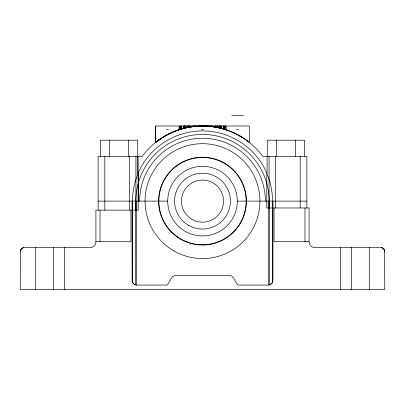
<?xml version="1.0" encoding="UTF-8"?>
<svg xmlns="http://www.w3.org/2000/svg" width="405" height="405" viewBox="0 0 405 405"><rect width="100%" height="100%" fill="white"/><g stroke="black" fill="none" stroke-linecap="round" stroke-linejoin="round"><path stroke-width="0.61" d="M137.908 173.613L137.908 156.386L137.908 173.613A70.207 70.207 0 0 1 267.092 173.613L267.092 156.386M138.201 201.118L138.206 173.416A70.009 70.009 0 0 0 132.491 201.118M155.697 126.011L155.697 142.378L155.697 126.011L179.096 126.011L179.096 129.747M180.362 129.347L180.362 126.011L180.362 129.347L180.767 129.22M182.69 128.668L183.622 128.42L183.637 126.011M184.341 128.238L184.341 126.011L184.341 128.238L184.807 128.122L184.807 126.011M188.487 127.327L187.783 127.464L187.753 126.011M187.945 127.433L187.945 126.011M189.955 127.064L189.955 126.011L189.955 127.064L191.241 126.861M190.628 126.952L193.469 126.557L193.469 126.011L193.469 126.557L191.823 126.775M193.838 126.512L193.838 126.011M204.596 126.041L203.958 126.011L206.51 126.117M209.8 126.365L209.8 126.011M209.993 126.011L209.932 126.38M210.904 126.481L210.311 126.416L210.306 126.011M210.97 126.492L210.97 126.011M211.299 126.527L211.299 126.011L211.299 126.527L213.643 126.841M216.214 126.011L216.214 127.271L217.384 127.499M217.161 127.453L219.044 127.853L219.024 126.011L219.024 127.848L219.89 128.051M223.236 128.927L223.236 126.011L223.236 128.927L219.844 128.041M225.904 126.011L225.904 129.747L225.904 126.011L249.303 126.011L249.303 142.378M20.346 251.014L20.25 289.484L384.75 289.484L384.654 251.014A3.554 2.516 90 0 0 384.542 250.594L384.512 250.493M20.458 250.594A3.62 2.557 -90 0 0 20.346 251.014A3.377 2.425 89.5 0 1 20.452 250.594L20.488 250.493A4.121 2.916 90 0 1 20.584 250.239L20.675 250.042A4.784 2.936 -83.8 0 1 20.746 249.895A4.632 2.906 -84.1 0 1 20.827 249.758L20.933 249.566A5.721 3.675 -84.1 0 1 21.025 249.429L21.359 249.004M20.584 250.239L20.564 250.29A3.518 2.521 89.4 0 0 20.508 250.503M21.47 248.883L21.581 248.766A6.298 4.399 -88.5 0 1 21.748 248.64L21.991 248.412A7.285 5.26 86.6 0 1 22.123 248.316L22.169 248.285A7.887 5.579 -90 0 1 22.26 248.224A6.794 4.804 -90 0 1 22.396 248.138L22.634 248.007A9.857 6.743 -83.5 0 1 22.781 247.936L22.827 247.911A8.9 6.212 -86.8 0 1 22.979 247.865L24.67 247.511L90.391 247.511A5.523 5.523 0 0 0 95.909 241.987L95.909 210.134L138.201 210.134L138.201 173.416M156.072 142.079L157.099 141.284M156.183 141.993L156.578 141.684M156.532 141.72L156.244 141.942L156.522 141.725M156.922 141.421L157.606 140.905M157.363 141.087L158.208 140.459M157.92 140.672L158.309 140.388M158.39 140.327L158.557 140.206M158.239 140.439L158.679 140.12M158.446 140.287L158.978 139.902M158.527 140.226L158.831 140.008M158.912 139.953L159.378 139.624M158.633 140.15L159.069 139.841M159.023 139.872L160.046 139.163L159.808 139.32M159.565 139.492L159.899 139.264M160.132 139.102L160.446 138.885L159.98 139.204M160.385 138.93L160.669 138.738M160.461 138.88L161.954 137.892M160.618 138.773L160.998 138.52M161.97 137.882L162.4 137.609L162.111 137.791M162.43 137.589L163.914 136.677L163.66 136.834M162.258 137.7L162.623 137.472M162.607 137.482L163.579 136.88M163.023 137.219L163.336 137.027M163.417 136.981L163.701 136.809M163.934 136.667L164.41 136.384M163.752 136.779L164.688 136.222M164.303 136.444L165.21 135.918L164.815 136.151M164.491 136.338L164.967 136.06M165.053 136.009L165.554 135.726M165.28 135.883L165.594 135.705M165.336 135.847L165.934 135.513L165.685 135.65M165.751 135.614L166.47 135.214M165.868 135.548L166.749 135.067M166.06 135.442L166.409 135.25M166.308 135.305L166.997 134.931L166.652 135.118M166.936 134.966L167.645 134.587M167.123 134.865L167.523 134.652M167.675 134.571L168.05 134.374L167.766 134.521M167.554 134.637L167.867 134.47M168.207 134.293L168.591 134.101M168.369 134.212L169.042 133.873M168.303 134.247L169.72 133.539M168.946 133.923L170.08 133.367M169.493 133.65L169.786 133.508M170.14 133.336L170.723 133.063M169.948 133.432L170.434 133.199M170.338 133.245L171.563 132.678M171.082 132.896L172.003 132.481M170.854 133.002L171.244 132.825M172.565 132.232L172.312 132.344M172.814 132.126L172.657 132.192M172.596 132.217L173.082 132.01M173.173 131.974L173.846 131.691M173.021 132.035L173.563 131.807M22.979 247.845L22.928 247.87A7.295 5.159 -90 0 0 22.731 247.956A8.475 5.994 90 0 0 22.584 248.032A7.877 5.574 -90 0 0 22.442 248.113M173.644 131.777L173.467 131.848M173.791 131.716L174.241 131.529M174.277 131.514L174.919 131.255M174.165 131.559L174.545 131.407M174.682 131.352L175.051 131.205M175.669 130.967L175.304 131.109M176.205 130.764L176.712 130.577M175.623 130.982L176.54 130.638L176.16 130.78M177.339 130.349L176.317 130.724M176.686 130.587L177.025 130.461M177.699 130.223L177.446 130.314L178.053 130.101M176.646 130.602L177.355 130.344M177.663 130.238L178.676 129.889M178.635 129.904L178.038 130.106M177.749 130.207L178.124 130.076M222.801 128.805L225.332 129.413L225.342 126.011L179.668 126.011L179.658 129.413L181.02 129.149M180.974 129.16L182.761 128.648M182.817 128.638L181.764 128.927L181.764 126.011M183.019 128.582L184.533 128.193L183.622 128.42M185.019 128.071L184.574 128.182L184.574 126.011M184.867 128.112L186.032 127.838M185.11 128.051L186.097 127.823M185.976 126.011L185.976 127.848L186.68 127.697M185.956 127.853L186.33 127.772M186.27 127.788L186.563 127.722M186.427 127.752L187.581 127.509M187.029 127.621L188.31 127.362L188.32 126.011M187.231 127.58L187.844 127.453M187.733 127.474L187.849 126.011M188.077 127.408L189.641 127.119M188.634 127.302L189.221 127.195M189.165 127.205L189.327 127.175M189.722 126.011L189.854 127.084M189.692 127.109L190.644 126.952M191.125 126.876L191.651 126.795M191.59 126.805L191.859 126.77M194.096 126.481L196.744 126.233M193.469 126.557L193.701 126.011M195.068 126.38L195.007 126.011M198.242 126.132L195.539 126.335M196.273 126.269L195.342 126.355L195.342 126.011M196.708 126.233L198.607 126.112M197.675 126.168L197.989 126.147M198.151 126.137L198.941 126.097M198.49 126.117L199.994 126.051M198.825 126.102L199.488 126.071M200.151 126.046L199.498 126.011L200.222 126.046L199.933 126.056M200.92 126.026L200.526 126.036L201.68 126.016M200.819 126.031L201.093 126.026M201.493 126.016L202.384 126.011M201.315 126.021L203.766 126.021L203.507 126.016M224.851 129.413L224.871 126.011M231.751 115.516L243.451 115.516M166.349 129.413L168.445 129.413M201.452 129.413L203.548 129.413M236.555 129.413L238.651 129.413M98.121 201.118L167.705 201.118M237.295 201.118A34.795 34.795 0 0 1 185.105 231.25A34.795 34.795 0 0 1 185.105 170.986A34.795 34.795 0 0 1 237.295 201.118L306.879 201.118M95.909 241.709L130.952 241.709L130.952 210.134M309.091 241.709L274.048 241.709L274.048 207.973M202.5 126.011L203.685 126.021M180.149 129.413L180.129 126.011M203.285 126.016L204.889 126.046M203.401 126.016L204.479 126.036L204.079 126.026M205.006 126.051L206.15 126.097M205.198 126.056L205.067 126.056M206.059 126.097L207.507 126.011M206.393 126.112L206.854 126.137M206.758 126.132L207.36 126.168M206.975 126.142L207.674 126.188M207.638 126.188L208.914 126.284L208.914 126.011L208.914 126.284L207.978 126.011M208.818 126.011L209.582 126.345M209.684 126.355L209.279 126.314M208.727 126.269L210.301 126.416M208.94 126.289L209.309 126.32M210.144 126.4L210.129 126.011M210.833 126.471L210.833 126.011M213.551 126.826L211.531 126.557L211.531 126.011M213.415 126.805L215.835 127.205M213.886 126.876L214.827 127.028M214.782 127.023L215.673 127.175M215.764 127.19L216.721 127.367L216.721 126.011M216.629 127.352L216.923 127.408M216.893 127.403L217.217 127.464L217.247 126.011M217.267 127.474L217.151 126.011M217.419 127.509L218.386 127.712M217.505 127.524L217.799 127.585M382.072 247.87L380.33 247.511L314.609 247.511A5.523 5.523 0 0 1 309.091 241.987L309.091 207.973L266.799 207.973L266.799 173.416A70.009 70.009 0 0 1 272.509 201.118M218.351 127.702L218.994 127.843M218.467 127.727L218.735 127.788M218.968 127.838L221.069 128.345M221.945 128.572L221.363 128.415L221.363 126.011M222.239 128.648L222.821 128.81M223.114 128.896L224.026 129.16M224.233 129.22L224.638 129.347L224.638 126.011M226.314 129.883L228.228 130.552M226.603 129.985L226.947 130.101M226.577 129.975L226.668 130.005M227.802 130.4L227.428 130.268M228.04 130.486L231.209 131.716M231.154 131.691L233.062 132.511M233.25 132.592L234.146 133.002M232.996 132.481L233.407 132.663M233.827 132.855L234.662 133.245M234.338 133.093L235.376 133.589M235.214 133.508L236.15 133.969M235.28 133.539L235.7 133.746M235.958 133.873L236.692 134.247M236.535 134.166L237.32 134.571M236.728 134.263L237.011 134.409M237.072 134.44L237.416 134.617M237.355 134.587L237.786 134.814M237.816 134.83L238.251 135.062M238.282 135.083L238.687 135.3M238.591 135.25L239.315 135.65M238.626 135.27L238.97 135.457M382.507 248.083L382.366 248.007A9.857 6.743 83.5 0 0 382.219 247.936L382.173 247.911A8.692 6.146 -90 0 1 382.32 247.981A7.72 5.457 -90 0 1 382.507 248.083L382.695 248.194M239.061 135.508L239.593 135.812M239.406 135.705L239.719 135.883M239.532 135.776L239.876 135.969M239.75 135.898L240.185 136.151M240.033 136.06L240.56 136.369M240.312 136.222L241.633 137.011M240.59 136.384L240.929 136.586M241.299 136.809L241.932 137.194M241.663 137.027L242.2 137.361M242.114 137.305L242.438 137.508M242.463 137.528L243.299 138.059M242.231 137.376L242.554 137.584M243.689 138.313L243.962 138.49M243.881 138.434L244.615 138.93M244.043 138.545L244.463 138.824M244.564 138.895L246.037 139.917M382.831 248.285L382.877 248.316A7.285 5.26 -86.6 0 1 383.008 248.412L383.257 248.619A6.298 4.399 88.5 0 1 383.408 248.786L383.53 248.883A5.67 3.853 86.2 0 1 383.626 249.035L383.915 249.338A4.344 3.275 -83.8 0 1 384.021 249.455M246.169 140.008L246.422 140.191M246.61 140.327L246.873 140.52M246.832 140.489L247.521 141.001M247.394 140.905L248.974 142.115M384.067 249.566L384.178 249.748A4.632 2.921 84.3 0 1 384.259 249.885A4.784 2.936 83.8 0 1 384.325 250.042L384.436 250.29A4.035 2.85 90 0 1 384.548 250.614A3.377 2.42 -89.6 0 1 384.659 251.014M369.284 247.511L369.284 289.484M351.616 247.511L351.616 289.484M340.57 247.511L340.57 289.484M306.879 207.973L306.879 156.386L262.835 156.386A75.107 75.107 0 0 0 142.165 156.386L98.121 156.386L98.121 210.134M304.975 207.973L304.975 241.709M304.656 156.386L304.656 140.196L267.27 140.196L267.27 156.386M300.176 156.386L300.176 207.973M295.306 140.196L295.306 156.386M276.615 140.196L276.615 156.386M275.344 156.386L275.344 207.973M272.924 201.118L272.924 280.28A4.784 4.784 0 0 1 268.14 285.064L238.985 285.064A2.395 2.395 0 0 1 236.91 283.87L233.457 277.886A4.784 4.784 0 0 0 229.311 275.491L175.689 275.491A4.784 4.784 0 0 0 171.543 277.886L168.09 283.87A2.395 2.395 0 0 1 166.015 285.064L136.86 285.064A4.784 4.784 0 0 1 132.076 280.28L132.076 201.118M272.707 201.118L272.707 281.718L271.446 283.738L269.411 284.892L269.371 201.118M269.072 156.386L269.072 207.973M268.272 201.118L268.272 285.064M225.104 126.011L225.104 129.413M223.702 126.011L223.702 129.063M220.892 126.011L220.892 128.299M220.659 126.011L220.659 128.238M220.426 126.011L220.426 128.182M220.193 126.011L220.193 128.122M219.49 126.011L219.49 127.955M219.257 126.011L219.257 127.904M217.576 126.011L217.576 127.54M217.055 126.011L217.055 127.433M215.744 126.011L215.744 127.185M215.278 126.011L215.278 127.104M215.045 126.011L215.045 127.064M214.574 126.011L214.574 126.988M213.03 126.011L213.03 126.75M212.939 126.011L212.939 126.74M212.468 126.011L212.468 126.674M211.162 126.011L211.162 126.512M211.066 126.011L211.066 126.502M209.658 126.011L209.658 126.355L209.38 126.011M196.182 126.011L196.182 126.274M196.086 126.011L196.086 126.284M195.62 126.011L195.62 126.325M195.2 126.011L195.2 126.365M194.03 126.011L194.03 126.492M193.934 126.011L193.934 126.502M192.532 126.011L192.532 126.674M192.061 126.011L192.061 126.74M191.97 126.011L191.97 126.75M190.426 126.011L190.426 126.988M189.489 126.011L189.489 127.145M188.786 126.011L188.786 127.271M185.743 126.011L185.743 127.904M185.51 126.011L185.51 127.955M185.277 126.011L185.277 128.01M184.108 126.011L184.108 128.299M183.87 126.011L183.87 128.355M181.298 126.011L181.298 129.063M179.896 126.011L179.896 129.413M137.73 156.386L137.73 140.196L100.344 140.196L100.344 156.386M136.728 201.118L136.728 285.064M135.928 156.386L135.928 210.134M135.629 201.118L135.629 284.902L133.554 283.738L132.308 281.753L132.293 201.118M129.656 156.386L129.656 210.134M128.385 140.196L128.385 156.386M109.694 140.196L109.694 156.386M104.824 156.386L104.824 210.134M100.025 210.134L100.025 241.709M64.43 247.511L64.43 289.484M53.384 247.511L53.384 289.484M35.716 247.511L35.716 289.484M139.629 201.118A62.871 62.871 0 0 1 202.5 138.247A62.871 62.871 0 0 1 265.371 201.118M135.822 201.118A66.678 66.678 0 0 1 202.5 134.44A66.678 66.678 0 0 1 269.178 201.118M23.333 247.718A8.151 5.766 -90 0 1 23.753 247.607M23.029 247.825A7.472 5.285 -90 0 1 23.232 247.749M22.123 248.316A6.485 4.587 -90 0 0 21.784 248.584A6.141 4.344 90 0 0 21.546 248.802A5.559 3.928 90 0 0 21.323 249.045M21.323 249.045A5.093 3.599 -90 0 0 20.994 249.475A4.946 3.498 -90 0 0 20.852 249.703M20.797 249.799A4.415 3.119 -90 0 0 20.721 249.941A4.673 3.306 90 0 0 20.65 250.087M20.265 251.551A3.61 2.551 90 0 1 20.311 251.196M21.343 248.969A5.67 3.903 -87.4 0 1 21.455 248.852M22.179 248.346A8.54 5.462 -77.3 0 1 22.315 248.255M384.75 251.956A3.564 2.516 -90 0 0 384.735 251.551A3.473 2.455 -90 0 0 384.694 251.227M384.391 250.189A4.121 2.916 90 0 0 384.304 249.991A4.612 3.26 -90 0 0 384.229 249.844A4.571 3.23 -90 0 0 384.148 249.703M384.036 249.52A5.341 3.777 -90 0 0 383.945 249.384A5.017 3.549 90 0 0 383.677 249.045A5.604 3.964 90 0 0 383.454 248.802M383.419 248.766A6.05 4.278 -90 0 0 383.216 248.584A6.531 4.617 -90 0 0 382.786 248.255A7.558 5.346 -90 0 0 382.558 248.108M381.768 247.749A7.472 5.285 -90 0 1 381.971 247.825M381.247 247.607A8.151 5.766 -90 0 1 381.667 247.718M382.026 247.835A8.9 6.237 87.7 0 1 382.173 247.895M382.705 248.138A8.54 5.548 78.9 0 1 382.841 248.224M384.416 250.3A3.518 2.521 -89.4 0 1 384.492 250.503M187.424 126.011L187.424 127.54L187.424 126.011M188.279 126.011L188.279 127.367L188.279 126.011M189.256 126.011L189.256 127.185L189.256 126.011M194.167 126.011L194.167 126.471L194.167 126.011M194.871 126.011L194.856 126.4L194.871 126.011M215.511 126.011L215.511 127.145L215.511 126.011M219.723 126.011L219.723 128.01L219.723 126.011M221.13 126.011L221.13 128.355L221.13 126.011M168.242 134.278L167.989 134.409L168.272 134.263M200.11 126.046L199.731 126.061L201.047 126.026L200.11 126.046M177.218 237.016A43.907 43.907 0 0 0 246.23 205.067A43.907 43.907 0 0 0 184.052 161.276A43.907 43.907 0 0 0 177.218 237.016M173.78 250.862A57.434 57.434 0 0 0 259.934 201.118A57.434 57.434 0 0 0 173.78 151.379A57.434 57.434 0 0 0 173.78 250.862M188.543 225.296A27.92 27.92 0 0 0 230.42 201.118A27.92 27.92 0 0 0 188.543 176.944A27.92 27.92 0 0 0 188.543 225.296M191.98 219.343A21.04 21.04 0 0 0 223.54 201.118A21.04 21.04 0 0 0 191.98 182.898A21.04 21.04 0 0 0 191.98 219.343M177.38 236.788A43.629 43.629 0 0 0 245.951 205.041A43.629 43.629 0 0 0 184.169 161.529A43.629 43.629 0 0 0 177.38 236.788"/></g></svg>
